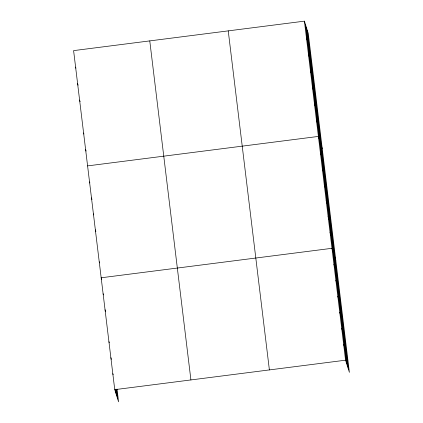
<?xml version="1.0" encoding="UTF-8"?>
<svg xmlns="http://www.w3.org/2000/svg" width="423" height="423" viewBox="0 0 423 423"><rect width="100%" height="100%" fill="white"/><g stroke="black" fill="none" stroke-linecap="round" stroke-linejoin="round"><path stroke-width="0.63" d="M304.407 21.15L345.554 360.19L349.398 372.377L308.251 33.338L304.407 21.15L73.602 50.623L114.749 389.662L118.593 401.85L117.044 389.065M87.593 165.895L318.397 136.423L322.241 148.61M114.749 389.662L345.554 360.19M306.405 37.615L307.447 40.931M308.404 54.086L309.446 57.401M310.403 70.551L311.444 73.866M312.401 87.022L313.443 90.337M314.4 103.487L315.442 106.802M316.399 119.958L317.44 123.267M320.338 152.407L321.38 155.722M322.278 168.391L323.32 171.706M324.219 184.375L325.261 187.685M326.154 200.359L327.201 203.669M328.095 216.343L329.142 219.653M330.035 232.322L331.082 235.637M335.82 260.494L331.976 248.306L101.171 277.779L101.694 279.439M333.916 264.29L334.963 267.606M335.857 280.275L336.898 283.59M337.797 296.259L338.839 299.574M339.738 312.243L340.779 315.553M341.678 328.227L342.72 331.537M343.613 344.211L344.66 347.521M75.601 67.088L75.95 68.193M77.599 83.558L78.123 85.213M79.598 100.024L80.121 101.684M83.595 132.959L83.944 134.065M85.594 149.43L86.118 151.085M89.533 181.879L89.882 182.985M91.474 197.864L91.997 199.519M93.414 213.848L93.763 214.953M95.355 229.832L95.873 231.487M99.231 261.795L99.579 262.9M103.112 293.763L103.461 294.868M105.052 309.747L105.576 311.402M108.933 341.715L109.282 342.82M110.874 357.699L111.392 359.354M112.814 373.678L113.158 374.783M307.325 30.408L348.473 369.448M306.374 27.389L347.521 366.434M305.448 24.465L346.601 363.505M228.24 30.874L269.388 369.919M149.768 40.899L190.916 379.939M116.505 389.334L117.668 398.921M115.944 389.514L116.722 395.907M115.331 389.139L115.796 392.978"/></g></svg>
